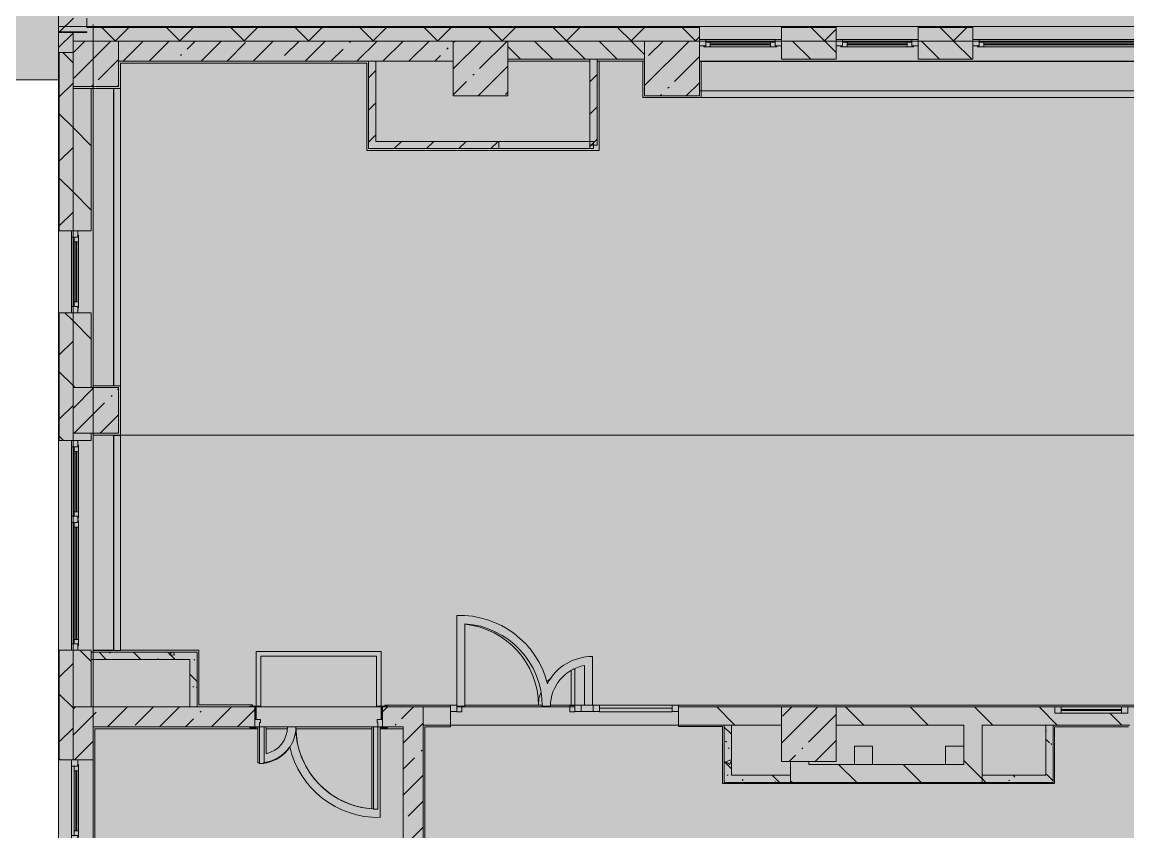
# Model space of a CAD drawing. Header units: millimetres. Extents: x -3902 to 188078, y -8553 to 29000.
# Drawn here: x 60400 to 72528, y 6530 to 15407 of the extents above; entities that cross this region are included whole.
import ezdxf

# ---------------------------------------------------------------- set-up
doc = ezdxf.new("R2010")
doc.units = ezdxf.units.MM
for name, color, linetype, lineweight in [('A-DETL-6', 7, 'Continuous', 5), ('A-GENM', 7, 'Continuous', 5), ('A-WALL-3', 7, 'Continuous', 5), ('I-WALL-3', 7, 'Continuous', 5), ('S-COLS-4', 7, 'Continuous', 5), ('Оси', 7, 'Continuous', 9)]:
    doc.layers.add(name, color=color, linetype=linetype, lineweight=lineweight)
doc.layers.add('A-DETL-GENF-2', color=7, linetype='Continuous', lineweight=9, true_color=0xc0c0c0, transparency=0.4)
for name, color, linetype, lineweight, true_color in [('A-DETL-GENF-3', 7, 'Continuous', 5, 0xb7b7b7), ('A-DOOR-2', 7, 'Continuous', 5, 0xe2e2e2), ('A-DOOR-3', 7, 'Continuous', 5, 0xb7b7b7), ('A-DOOR-FRAM-1', 7, 'Continuous', 5, 0xe2e2e2), ('A-DOOR-FRAM-3', 7, 'Continuous', 5, 0xb7b7b7), ('A-FLOR-1', 7, 'Continuous', 5, 0xb7b7b7), ('A-GENM-1', 7, 'Continuous', 5, 0x737373), ('A-GENM-2', 7, 'Continuous', 5, 0xa1a1a1), ('A-GLAZ-3', 7, 'Continuous', 5, 0x737373), ('A-GLAZ-CURT-3', 7, 'Continuous', 5, 0x737373), ('A-GLAZ-CWMG-4', 7, 'Continuous', 5, 0x737373), ('A-WALL-4', 7, 'Continuous', 5, 0x737373), ('A-WALL-5', 7, 'Continuous', 9, 0x737373), ('A-WALL-6', 7, 'Continuous', 5, 0xa1a1a1), ('I-WALL-4', 7, 'Continuous', 5, 0x737373), ('I-WALL-5', 7, 'Continuous', 5, 0x787878), ('S-COLS-3', 7, 'Continuous', 5, 0x737373)]:
    doc.layers.add(name, color=color, linetype=linetype, lineweight=lineweight, true_color=true_color)
pattern_1 = [(135, (61067.9, 0), (-353.553, -353.553), [])]
pattern_2 = [(45, (61067.9, 0), (-353.5534, 353.5534), []), (135, (61067.9, 0), (-353.5534, -353.5534), [])]
pattern_3 = [(45, (61067.9, 0), (-285.123, 285.123), []), (45, (61353, 0), (-285.123, 285.123), [504.031, -100.806, 16.764, -84.042])]
pattern_4 = [(135, (61067.9, 0), (-377.17, -377.17), [533.4, -88.9, 17.78, -88.9]), (135, (61067.9, 376.94), (-377.17, -377.17), []), (50, (61067.9, 0), (637.645, -55.787), [66.675, -733.425]), (355, (61067.9, 0), (-123.35, 668.7), [53.34, -586.74]), (100.451, (61121, -4.65), (514.3, 612.908), [56.665, -623.315]), (46.184, (61067.9, 177.8), (948.776, -147.15), [100.01, -1100.14]), (96.636, (61147, 165.5), (830.91, 865.997), [85, -934.97]), (351.184, (61067.9, 177.8), (830.92, 865.99), [80.01, -880.11]), (21, (61156.8, 133.35), (530.65, -357.928), [66.675, -733.425]), (326, (61156.8, 133.35), (216.308, 644.66), [53.34, -586.74]), (71.451, (61201, 103.5), (746.96, 286.724), [56.665, -623.315]), (37.5, (61067.9, 0), (10.8105, 295.9426), [16.764, -562.864, 16.764, -578.866, -588.962]), (37.5, (61067.9, 0), (10.8105, 295.9426), [-1175.258, 16.764, -572.198]), (7.5, (61067.9, 0), (233.869, 350.632), [16.764, -322.834, 16.764, -549.529, -224.472]), (7.5, (61067.9, 0), (233.869, 350.632), [-905.891, 16.764, -207.708]), (327.5, (60869.64, 0), (474.568, -20.0513), [16.764, -205.486, 16.764, -676.656, -920.115]), (327.5, (60869.64, 0), (474.568, -20.0513), [-915.67, 16.764, -903.351]), (317.5, (60780.74, 0), (518.452, 88.993), [16.764, -272.161, 16.764, -443.738, -653.415]), (317.5, (60780.74, 0), (518.452, 88.993), [-749.427, 16.764, -636.65])]
pattern_5 = [(45, (61067.9, 0), (-176.7767, 176.7767), [])]

# ---------------------------------------------------------------- blocks, each defined once
blk = doc.blocks.new('парапет1 - парапет-18629556-3_10_1_птичка')
at = {"layer": 'A-GENM'}
blk.add_line((-268, 14773), (-2411, 14773), dxfattribs=at)
at = {"layer": 'A-GENM-1'}
blk.add_line((-268, 15482), (-268, 15358), dxfattribs=at)
at = {"layer": 'A-GENM-2'}
blk.add_line((-268, 15358), (-268, 14775), dxfattribs=at)
blk = doc.blocks.new('BSC_Колонна _Прямоугольная - 500х500-V67-3_10_1_птичка')
at = {"layer": 'S-COLS-4'}
h = blk.add_hatch(dxfattribs=at)
h.set_pattern_fill('FP_81', color=256, style=0, pattern_type=2)
h.set_pattern_definition([(45, (-140, -14950), (-285.123, 285.123), []), (45, (145.12, -14950), (-285.123, 285.123), [504.031, -100.806, 16.764, -84.042])])
h.paths.add_polyline_path([(-250, -250), (250, -250), (250, 250), (-250, 250)])
at = {"layer": 'S-COLS-3'}
for p, q in [((250, 250), (-250, 250)), ((-250, 250), (-250, -250)), ((250, -250), (250, 250)), ((-250, -250), (250, -250))]:
    blk.add_line(p, q, dxfattribs=at)
blk = doc.blocks.new('120_Окно_СКБ_1Ст - 120_Окно_СКБ_1Ст 900х2500_h_-20664874-3_10_1_птичка')
at = {"layer": 'A-GLAZ-3'}
for p, q in [((-450, -127), (-450, -57)), ((-450, -57), (-380, -57)), ((450, -57), (-450, -57)), ((-380, -57), (-380, -127)), ((380, -87), (-380, -87)), ((-380, -87), (-380, -127)), ((-330, -137), (-330, -87)), ((-330, -107), (330, -107)), ((330, -117), (-330, -117)), ((330, -137), (330, -87)), ((380, -127), (380, -57)), ((380, -57), (450, -57)), ((380, -127), (380, -87)), ((450, -57), (450, -127)), ((-380, -127), (-450, -127)), ((-450, -127), (-400, -127)), ((-380, -127), (-400, -127)), ((-400, -127), (-400, -137)), ((-400, -137), (400, -137)), ((400, -137), (-400, -137)), ((450, -127), (380, -127)), ((400, -127), (380, -127)), ((400, -127), (450, -127)), ((400, -137), (400, -127))]:
    blk.add_line(p, q, dxfattribs=at)
blk = doc.blocks.new('120_Окно_СКБ_2Ст - 120_Окно_СКБ_2Ст 2100х2400 _мал створка справа_-22446225-3_10_1_птичка')
at = {"layer": 'A-GLAZ-3'}
for p, q in [((-1050, -127), (-1050, -57)), ((-1050, -57), (-980, -57)), ((1050, -57), (-1050, -57)), ((-980, -57), (-980, -127)), ((150, -87), (-980, -87)), ((-980, -87), (-980, -127)), ((-930, -137), (-930, -87)), ((-930, -107), (100, -107)), ((100, -117), (-930, -117)), ((100, -137), (100, -87)), ((150, -127), (150, -57)), ((150, -57), (220, -57)), ((150, -127), (150, -87)), ((220, -57), (220, -127)), ((980, -87), (220, -87)), ((220, -87), (220, -127)), ((270, -137), (270, -87)), ((270, -107), (930, -107)), ((930, -117), (270, -117)), ((930, -137), (930, -87)), ((980, -127), (980, -57)), ((980, -57), (1050, -57)), ((980, -127), (980, -87)), ((1050, -57), (1050, -127)), ((-980, -127), (-1050, -127)), ((-1050, -127), (-1000, -127)), ((-980, -127), (-1000, -127)), ((-1000, -127), (-1000, -137)), ((-1000, -137), (170, -137)), ((170, -137), (-1000, -137)), ((220, -127), (150, -127)), ((170, -127), (150, -127)), ((170, -127), (200, -127)), ((170, -137), (170, -127)), ((220, -127), (200, -127)), ((200, -127), (200, -137)), ((200, -137), (1000, -137)), ((1000, -137), (200, -137)), ((1050, -127), (980, -127)), ((1000, -127), (980, -127)), ((1000, -127), (1050, -127)), ((1000, -137), (1000, -127))]:
    blk.add_line(p, q, dxfattribs=at)
blk = doc.blocks.new('120_Окно_СКБ_2Ст - 120_Окно_СКБ_2Ст 2300х2500 _мал створка справа_-22272277-3_10_1_птичка')
at = {"layer": 'A-GLAZ-3'}
for p, q in [((-1150, -127), (-1150, -57)), ((-1150, -57), (-1080, -57)), ((1150, -57), (-1150, -57)), ((-1080, -57), (-1080, -127)), ((250, -87), (-1080, -87)), ((-1080, -87), (-1080, -127)), ((-1030, -137), (-1030, -87)), ((-1030, -107), (200, -107)), ((200, -117), (-1030, -117)), ((200, -137), (200, -87)), ((250, -127), (250, -57)), ((250, -57), (320, -57)), ((250, -127), (250, -87)), ((320, -57), (320, -127)), ((1080, -87), (320, -87)), ((320, -87), (320, -127)), ((370, -137), (370, -87)), ((370, -107), (1030, -107)), ((1030, -117), (370, -117)), ((1030, -137), (1030, -87)), ((1080, -127), (1080, -57)), ((1080, -57), (1150, -57)), ((1080, -127), (1080, -87)), ((1150, -57), (1150, -127)), ((-1080, -127), (-1150, -127)), ((-1150, -127), (-1100, -127)), ((-1080, -127), (-1100, -127)), ((-1100, -127), (-1100, -137)), ((-1100, -137), (270, -137)), ((270, -137), (-1100, -137)), ((320, -127), (250, -127)), ((270, -127), (250, -127)), ((270, -127), (300, -127)), ((270, -137), (270, -127)), ((320, -127), (300, -127)), ((300, -127), (300, -137)), ((300, -137), (1100, -137)), ((1100, -137), (300, -137)), ((1150, -127), (1080, -127)), ((1100, -127), (1080, -127)), ((1100, -127), (1150, -127)), ((1100, -137), (1100, -127))]:
    blk.add_line(p, q, dxfattribs=at)
blk = doc.blocks.new('110_Дверь_СКБ_2Ст - Д-1 Лестничная клетка EIS60-24280000-3_10_1_птичка')
at = {"layer": 'A-DOOR-2'}
for points in [[(-637.5, 1010), (-637.5, 110), (-587.5, 110), (-587.5, 1010)], [(612.5, 510), (612.5, 110), (662.5, 110), (662.5, 510)], [(712.5, 30), (697.5, 30), (697.5, -110), (712.5, -110)]]:
    blk.add_hatch(color=256, dxfattribs=at).paths.add_polyline_path(points)
h = blk.add_hatch(color=256, dxfattribs=at)
h.paths.add_polyline_path([(712.5, 110), (662.5, 110), (662.5, 60), (652.5, 60), (652.5, 30), (712.5, 30), (712.5, 39.7)])
h.paths.add_polyline_path([(-687.5, 110), (-687.5, 30), (-627.5, 30), (-627.5, 60), (-637.5, 60), (-637.5, 110)])
at = {"layer": 'A-DOOR-FRAM-1'}
for points in [[(-742.5, 118), (-742.5, 110), (-672.5, 110), (-672.5, 118)], [(-672.5, 30), (-687.5, 30), (-687.5, -110), (-672.5, -110)], [(767.5, 118), (697.5, 118), (697.5, 110), (767.5, 110)], [(-672.5, -110), (-742.5, -110), (-742.5, -118), (-672.5, -118)], [(697.5, -110), (697.5, -118), (767.5, -118), (767.5, -110)]]:
    blk.add_hatch(color=256, dxfattribs=at).paths.add_polyline_path(points)
at = {"layer": 'A-DOOR-3'}
for p, q in [((-637.5, 1010), (-637.5, 110)), ((-587.5, 1010), (-637.5, 1010)), ((-587.5, 110), (-587.5, 1010)), ((662.5, 510), (612.5, 510)), ((612.5, 510), (612.5, 110)), ((662.5, 110), (662.5, 510)), ((-637.5, 110), (-587.5, 110)), ((612.5, 110), (662.5, 110))]:
    blk.add_line(p, q, dxfattribs=at)
for centre, radius, start, end in [((-637.5, 110), 900, 0, 90), ((662.5, 110), 400, 90, 180)]:
    blk.add_arc(centre, radius, start, end, dxfattribs=at)
at = {"layer": 'A-DOOR-FRAM-3'}
for p, q in [((-672.5, 118), (-742.5, 118)), ((-742.5, 118), (-742.5, 110)), ((-742.5, 110), (-672.5, 110)), ((-637.5, 110), (-687.5, 110)), ((-687.5, 110), (-687.5, 30)), ((-687.5, 30), (-627.5, 30)), ((-672.5, 30), (-687.5, 30)), ((-687.5, 30), (-687.5, -110)), ((-672.5, 110), (-672.5, 118)), ((-672.5, -110), (-672.5, 30)), ((-637.5, 60), (-637.5, 110)), ((-627.5, 60), (-637.5, 60)), ((-627.5, 30), (-627.5, 60)), ((662.5, 60), (652.5, 60)), ((652.5, 60), (652.5, 30)), ((652.5, 30), (712.5, 30)), ((662.5, 110), (662.5, 60)), ((712.5, 110), (662.5, 110)), ((767.5, 118), (697.5, 118)), ((697.5, 118), (697.5, 110)), ((697.5, 110), (767.5, 110)), ((712.5, 30), (697.5, 30)), ((697.5, 30), (697.5, -110)), ((712.5, 30), (712.5, 110)), ((712.5, -110), (712.5, 30)), ((767.5, 110), (767.5, 118)), ((-672.5, -110), (-742.5, -110)), ((-742.5, -110), (-742.5, -118)), ((-742.5, -118), (-672.5, -118)), ((-687.5, -110), (-672.5, -110)), ((-672.5, -118), (-672.5, -110)), ((697.5, -110), (712.5, -110)), ((767.5, -110), (697.5, -110)), ((697.5, -110), (697.5, -118)), ((697.5, -118), (767.5, -118)), ((767.5, -118), (767.5, -110))]:
    blk.add_line(p, q, dxfattribs=at)
blk = doc.blocks.new('120_Окно_СКБ_2Ст - 120_Окно_СКБ_2Ст 3100х2500 _мал_створка слева_ 2-V93-3_10_1_птичка')
at = {"layer": 'A-GLAZ-3'}
for p, q in [((-1550, -127), (-1550, -57)), ((-1550, -57), (-1480, -57)), ((1550, -57), (-1550, -57)), ((-1480, -57), (-1480, -127)), ((650, -87), (-1480, -87)), ((-1480, -87), (-1480, -127)), ((-1430, -137), (-1430, -87)), ((-1430, -107), (600, -107)), ((600, -117), (-1430, -117)), ((600, -137), (600, -87)), ((650, -127), (650, -57)), ((650, -57), (720, -57)), ((650, -127), (650, -87)), ((720, -57), (720, -127)), ((1480, -87), (720, -87)), ((720, -87), (720, -127)), ((770, -137), (770, -87)), ((770, -107), (1430, -107)), ((1430, -117), (770, -117)), ((1430, -137), (1430, -87)), ((1480, -127), (1480, -57)), ((1480, -57), (1550, -57)), ((1480, -127), (1480, -87)), ((1550, -57), (1550, -127)), ((-1480, -127), (-1550, -127)), ((-1550, -127), (-1500, -127)), ((-1480, -127), (-1500, -127)), ((-1500, -127), (-1500, -137)), ((-1500, -137), (670, -137)), ((670, -137), (-1500, -137)), ((720, -127), (650, -127)), ((670, -127), (650, -127)), ((670, -127), (700, -127)), ((670, -137), (670, -127)), ((720, -127), (700, -127)), ((700, -127), (700, -137)), ((700, -137), (1500, -137)), ((1500, -137), (700, -137)), ((1550, -127), (1480, -127)), ((1500, -127), (1480, -127)), ((1500, -127), (1550, -127)), ((1500, -137), (1500, -127))]:
    blk.add_line(p, q, dxfattribs=at)
blk = doc.blocks.new('BSC_Колонна _Прямоугольная - 600х600-V126-3_10_1_птичка')
at = {"layer": 'S-COLS-4'}
h = blk.add_hatch(dxfattribs=at)
h.set_pattern_fill('FP_127', color=256, style=0, pattern_type=2)
h.set_pattern_definition([(45, (-7960, -7600), (-285.123, 285.123), []), (45, (-7674.88, -7600), (-285.123, 285.123), [504.031, -100.806, 16.764, -84.042])])
h.paths.add_polyline_path([(-300, -300), (300, -300), (300, 300), (-300, 300)])
at = {"layer": 'S-COLS-3'}
for p, q in [((300, 300), (-300, 300)), ((-300, 300), (-300, -300)), ((300, -300), (300, 300)), ((-300, -300), (300, -300))]:
    blk.add_line(p, q, dxfattribs=at)
blk = doc.blocks.new('120_Окно_СКБ_1Ст - 120_Окно_СКБ_1Ст_900х2500_h_-20705657-3_10_1_птичка')
at = {"layer": 'A-GLAZ-3'}
for p, q in [((-450, -127), (-450, -57)), ((-450, -57), (-380, -57)), ((450, -57), (-450, -57)), ((-380, -57), (-380, -127)), ((380, -87), (-380, -87)), ((-380, -87), (-380, -127)), ((-330, -137), (-330, -87)), ((-330, -107), (330, -107)), ((330, -117), (-330, -117)), ((330, -137), (330, -87)), ((380, -127), (380, -57)), ((380, -57), (450, -57)), ((380, -127), (380, -87)), ((450, -57), (450, -127)), ((-380, -127), (-450, -127)), ((-450, -127), (-400, -127)), ((-380, -127), (-400, -127)), ((-400, -127), (-400, -137)), ((-400, -137), (400, -137)), ((400, -137), (-400, -137)), ((450, -127), (380, -127)), ((400, -127), (380, -127)), ((400, -127), (450, -127)), ((400, -137), (400, -127))]:
    blk.add_line(p, q, dxfattribs=at)
blk = doc.blocks.new('BSC_Колонна _Прямоугольная - 500х500-V134-3_10_1_птичка')
at = {"layer": 'S-COLS-4'}
h = blk.add_hatch(dxfattribs=at)
h.set_pattern_fill('FP_137', color=256, style=0, pattern_type=2)
h.set_pattern_definition([(45, (-140, -11150), (-285.123, 285.123), []), (45, (145.12, -11150), (-285.123, 285.123), [504.031, -100.806, 16.764, -84.042])])
h.paths.add_polyline_path([(-136, -250), (250, -250), (250, 250), (-250, 250), (-250, -250)])
at = {"layer": 'S-COLS-3'}
for p, q in [((250, 250), (-250, 250)), ((-250, 250), (-250, -250)), ((250, -250), (250, 250)), ((-250, -250), (250, -250))]:
    blk.add_line(p, q, dxfattribs=at)
blk = doc.blocks.new('Прямоугольный импост - 50 x 70 мм-V164-3_10_1_птичка')
at = {"layer": 'A-GLAZ-CWMG-4'}
for p, q in [((-70, 35), (0, 35)), ((-70, -35), (-70, 35)), ((0, 35), (0, -35)), ((0, -35), (-70, -35))]:
    blk.add_line(p, q, dxfattribs=at)
blk = doc.blocks.new('Дверь_Витражная_остекление_ - ДВН_ДАО_Главный вход_1200 в свету-V165-3_10_1_птичка')
at = {"layer": 'A-DOOR-2'}
blk.add_hatch(color=256, dxfattribs=at).paths.add_polyline_path([(626, 30), (647, 35), (647, 430), (635, 430), (607, 416), (607, 30), (620, 30)])
at = {"layer": 'A-DETL-GENF-3'}
for p, q in [((607, 416), (607, 30)), ((647, 430), (635, 430)), ((647, 35), (647, 430)), ((-592, -40), (-592, 23)), ((592, -40), (592, 30)), ((592, 30), (647, 30)), ((607, 30), (647, 30)), ((-647, -40), (-592, -40)), ((647, -40), (592, -40))]:
    blk.add_line(p, q, dxfattribs=at)
at = {"layer": 'A-DOOR-3'}
blk.add_line((647, 430), (647, 35), dxfattribs=at)
for centre, radius, start, end in [((-647, 30), 895, 360, 84.2645), ((647, 30), 400, 90, 93.429), ((647, 30), 400, 132.2351, 140.3871), ((647, 30), 400, 159.4182, 180)]:
    blk.add_arc(centre, radius, start, end, dxfattribs=at)
blk = doc.blocks.new('Системная панель - Стемалит - 40мм-32257327-3_10_1_птичка')
at = {"layer": 'A-GLAZ-CURT-3'}
for p, q in [((65, 35), (-65, 35)), ((-65, 35), (-65, -35)), ((65, -35), (65, 35)), ((-65, -35), (65, -35))]:
    blk.add_line(p, q, dxfattribs=at)
blk = doc.blocks.new('Прямоугольный импост - 50 x 70 мм-31687886-3_10_1_птичка')
at = {"layer": 'A-GLAZ-CWMG-4'}
for p, q in [((-35, 35), (35, 35)), ((-35, -35), (-35, 35)), ((35, 35), (35, -35)), ((35, -35), (-35, -35))]:
    blk.add_line(p, q, dxfattribs=at)
blk = doc.blocks.new('Прямоугольный импост - 50 x 70 мм-31701779-3_10_1_птичка')
at = {"layer": 'A-GLAZ-CWMG-4'}
for p, q in [((0, 35), (-70, 35)), ((-70, 35), (-70, -35)), ((0, -35), (0, 35)), ((-70, -35), (0, -35))]:
    blk.add_line(p, q, dxfattribs=at)
blk = doc.blocks.new('Системная панель - Стекло - 40мм-V166-3_10_1_птичка')
at = {"layer": 'A-GLAZ-CURT-3'}
for p, q in [((397.5, 0), (-397.5, 0)), ((-397.5, 0), (-397.5, -40)), ((397.5, -40), (397.5, 0)), ((-397.5, -40), (397.5, -40))]:
    blk.add_line(p, q, dxfattribs=at)
blk = doc.blocks.new('Прямоугольный импост - 50 x 70 мм-31702100-3_10_1_птичка')
at = {"layer": 'A-GLAZ-CWMG-4'}
for p, q in [((-35, 35), (35, 35)), ((-35, -35), (-35, 35)), ((35, 35), (35, -35)), ((35, -35), (-35, -35))]:
    blk.add_line(p, q, dxfattribs=at)
blk = doc.blocks.new('Прямоугольный импост - 50 x 70 мм-31720914-3_10_1_птичка')
at = {"layer": 'A-GLAZ-CWMG-4'}
blk.add_line((32940, 7920), (32145, 7920), dxfattribs=at)
blk = doc.blocks.new('120_Окно_СКБ_1Ст - 120_Окно_СКБ_1Ст 400х800 EI30-24230873-3_10_1_птичка')
at = {"layer": 'A-GLAZ-3'}
for p, q in [((-400, 30), (-400, 100)), ((-400, 100), (-330, 100)), ((400, 100), (-400, 100)), ((-330, 30), (-400, 30)), ((-400, 30), (400, 30)), ((-330, 100), (-330, 30)), ((330, 70), (-330, 70)), ((330, 60), (-330, 60)), ((330, 30), (330, 100)), ((330, 100), (400, 100)), ((400, 30), (330, 30)), ((400, 100), (400, 30))]:
    blk.add_line(p, q, dxfattribs=at)
blk = doc.blocks.new('Зашивка приборов отопления34 - Зашивка приборов отопления-33324488-3_10_1_птичка')
at = {"layer": 'A-WALL-4'}
for p, q in [((34188, 26888), (34188, 26567)), ((40348, 26888), (34188, 26888)), ((40348, 26567), (40348, 26888)), ((34188, 26567), (40348, 26567)), ((40348, 26567), (34188, 26567)), ((34188, 26567), (34188, 26492)), ((40348, 26492), (40348, 26567)), ((34188, 26492), (40348, 26492))]:
    blk.add_line(p, q, dxfattribs=at)
blk = doc.blocks.new('Зашивка приборов отопления35 - Зашивка приборов отопления-33324623-3_10_1_птичка')
at = {"layer": 'A-WALL-4'}
for p, q in [((34188, 26793), (34188, 26567)), ((37448, 26793), (34188, 26793)), ((37448, 26567), (37448, 26793)), ((34188, 26567), (37448, 26567)), ((37448, 26567), (34188, 26567)), ((34188, 26567), (34188, 26492)), ((37448, 26492), (37448, 26567)), ((34188, 26492), (37448, 26492))]:
    blk.add_line(p, q, dxfattribs=at)
blk = doc.blocks.new('Зашивка приборов отопления36 - Зашивка приборов отопления-33324807-3_10_1_птичка')
at = {"layer": 'A-WALL-4'}
for p, q in [((34188, 26793), (34188, 26567)), ((36549, 26793), (34188, 26793)), ((36549, 26567), (36549, 26793)), ((34188, 26567), (36549, 26567)), ((36545, 26567), (34188, 26567)), ((34188, 26567), (34188, 26492)), ((36545, 26492), (36545, 26567)), ((34188, 26492), (36545, 26492))]:
    blk.add_line(p, q, dxfattribs=at)

msp = doc.modelspace()

# ---------------------------------------------------------------- hatches: boundary and pattern name
at = {"layer": 'A-DETL-GENF-2'}
for points in [[(60140.1, 14774.9), (60799.9, 14774.9), (60799.9, 15358), (99827.9, 15358), (99827.9, 23888.3), (94996, 23888.3), (94996, 27398.1), (58658.8, 27398.1), (58658.8, 14774.9), (59674, 14774.9)], [(97428.3, -258), (99377.9, -258), (99377.9, 15358), (60799.9, 15358), (60799.9, -258), (96496.1, -258)]]:
    msp.add_hatch(color=256, dxfattribs=at).paths.add_polyline_path(points)
at = {"layer": 'A-WALL-3'}
h = msp.add_hatch(dxfattribs=at)
h.set_pattern_fill('FP_64', color=256, style=0, pattern_type=2)
h.set_pattern_definition(pattern_2)
h.paths.add_polyline_path([(88106.3, 15200), (93177.9, 15200), (93177.9, 15350), (91084.9, 15349), (91084.9, 15288), (91077.9, 15285), (90304.9, 15288), (90304.9, 15350), (86678.1, 15349), (86678.1, 15288), (86671.1, 15285), (85498.1, 15288), (85498.1, 15350), (80857.9, 15349), (80857.9, 15288), (80850.9, 15285), (80077.9, 15288), (80077.9, 15350), (75850.9, 15349), (75850.9, 15288), (75843.9, 15285), (75670.9, 15288), (75670.7, 15350), (73927.9, 15350), (73927.9, 15200), (87477.9, 15200)])
h.paths.add_polyline_path([(99377.9, 15200), (99377.9, 15350), (98877.9, 15350), (98877.9, 15200), (99292.7, 15200)])
h.paths.add_polyline_path([(95727.9, 15200), (96477.9, 15200), (96477.9, 15350), (95727.9, 15350)])
h.paths.add_polyline_path([(94677.9, 15200), (94827.9, 15200), (94827.9, 15350), (94677.9, 15350), (94677.9, 15270.2)])
h.paths.add_polyline_path([(70227.9, 15200), (70827.9, 15200), (70827.9, 15350), (70227.9, 15350)])
h.paths.add_polyline_path([(67597.8, 15200), (67827.9, 15200), (67827.9, 15350), (61107.9, 15350), (61107.9, 15293), (60957.9, 15293), (60957.9, 15200), (67227.9, 15200)])
h.paths.add_polyline_path([(69327.9, 15200), (69327.9, 15350), (68727.9, 15350), (68727.9, 15200)])
h.paths.add_polyline_path([(94077.9, 15200), (94307.9, 15200), (94302.9, 15350), (94077.9, 15350), (94077.9, 15270.2)])
h = msp.add_hatch(dxfattribs=at)
h.set_pattern_fill('FP_62', color=256, style=0, pattern_type=2)
h.set_pattern_definition([(135, (61067.9, 0), (-176.7767, -176.7767), [])])
h.paths.add_polyline_path([(74123.2, 15000), (74777.9, 15000), (74777.9, 15200), (73927.9, 15200), (73927.9, 15000), (74029.1, 15000)])
h.paths.add_polyline_path([(65727.9, 15000), (67227.9, 15000), (67227.9, 15200), (65727.9, 15200)])
h.paths.add_polyline_path([(70394.4, 15000), (70827.9, 15000), (70827.9, 15200), (70227.9, 15200), (70227.9, 15000)])
h.paths.add_polyline_path([(69327.9, 15000), (69327.9, 15200), (68727.9, 15200), (68727.9, 15000)])
h = msp.add_hatch(dxfattribs=at)
h.set_pattern_fill('FP_64', color=256, style=0, pattern_type=2)
h.set_pattern_definition(pattern_2)
h.paths.add_polyline_path([(60799.9, 14973), (60807.9, 14973), (60807.9, 15073), (60799.9, 15073)])
h = msp.add_hatch(dxfattribs=at)
h.set_pattern_fill('FP_64', color=256, style=0, pattern_type=2)
h.set_pattern_definition(pattern_2)
h.paths.add_polyline_path([(60807.9, -100), (60957.9, -100), (60957.9, 5220), (60807.9, 5220), (60807.9, 1965.8)])
h.paths.add_polyline_path([(60807.9, 7320), (60957.9, 7320), (60957.9, 8520), (60807.9, 8520), (60807.9, 7750.3)])
h.paths.add_polyline_path([(60957.9, 10820), (60957.9, 12220), (60807.9, 12220), (60807.9, 10820)])
h.paths.add_polyline_path([(60957.9, 13120), (60957.9, 15073), (60807.9, 15073), (60807.9, 13120)])
h = msp.add_hatch(dxfattribs=at)
h.set_pattern_fill('FP_64', color=256, style=0, pattern_type=2)
h.set_pattern_definition(pattern_2)
h.paths.add_polyline_path([(60807.9, 14923), (60807.9, 14973), (60799.9, 14973), (60799.9, 14923)])
at = {"layer": 'I-WALL-3'}
h = msp.add_hatch(dxfattribs=at)
h.set_pattern_fill('FP_64', color=256, style=0, pattern_type=2)
h.set_pattern_definition(pattern_2)
h.paths.add_polyline_path([(60799.9, 15300), (61107.9, 15300), (61107.9, 15450), (60799.9, 15450), (60799.9, 15341.3)])
h = msp.add_hatch(dxfattribs=at)
h.set_pattern_fill('FP_60', color=256, style=0, pattern_type=2)
h.set_pattern_definition(pattern_3)
h.paths.add_polyline_path([(60807.9, 15073), (60957.9, 15073), (60957.9, 15293), (60799.9, 15293), (60804.9, 15073)])
h = msp.add_hatch(dxfattribs=at)
h.set_pattern_fill('FP_60', color=256, style=0, pattern_type=2)
h.set_pattern_definition(pattern_3)
h.paths.add_polyline_path([(65127.9, 14980), (65127.9, 15200), (61457.9, 15200), (61457.9, 14980), (64277.9, 14980)])
h = msp.add_hatch(dxfattribs=at)
h.set_pattern_fill('FP_65', color=256, style=0, pattern_type=2)
h.set_pattern_definition(pattern_5)
h.paths.add_polyline_path([(64277.9, 14100), (64277.9, 14980), (64197.9, 14980), (64197.9, 14100)])
h = msp.add_hatch(dxfattribs=at)
h.set_pattern_fill('FP_65', color=256, style=0, pattern_type=2)
h.set_pattern_definition(pattern_5)
h.paths.add_polyline_path([(66707.9, 14060), (66707.9, 15000), (66627.9, 15000), (66627.9, 14060)])
h = msp.add_hatch(dxfattribs=at)
h.set_pattern_fill('FP_63', color=256, style=0, pattern_type=2)
h.set_pattern_definition(pattern_1)
h.paths.add_polyline_path([(60957.9, 7900), (61157.9, 7900), (61157.9, 8520), (60957.9, 8520), (60957.9, 8328.8)])
h.paths.add_polyline_path([(60957.9, 10820), (61157.9, 10820), (61157.9, 10900), (60957.9, 10900)])
h.paths.add_polyline_path([(61157.9, 11400), (61157.9, 12220), (60957.9, 12220), (60957.9, 11400), (61072.3, 11400)])
h.paths.add_polyline_path([(61072.3, 13120), (61157.9, 13120), (61157.9, 14680), (60957.9, 14680), (60957.9, 13120)])
h = msp.add_hatch(dxfattribs=at)
h.set_pattern_fill('FP_65', color=256, style=0, pattern_type=2)
h.set_pattern_definition(pattern_5)
h.paths.add_polyline_path([(66667.9, 14020), (66667.9, 14100), (66627.9, 14100), (66627.9, 14020)])
h.paths.add_polyline_path([(65627.9, 14020), (65627.9, 14100), (64197.9, 14100), (64197.9, 14020)])
h = msp.add_hatch(dxfattribs=at)
h.set_pattern_fill('FP_60', color=256, style=0, pattern_type=2)
h.set_pattern_definition(pattern_3)
h.paths.add_polyline_path([(60957.9, -100), (61177.9, -100), (61177.9, 5220), (60957.9, 5220), (60957.9, 1965.8)])
h.paths.add_polyline_path([(61177.9, 7320), (61177.9, 7900), (60957.9, 7900), (60957.9, 7320)])
h = msp.add_hatch(dxfattribs=at)
h.set_pattern_fill('FP_60', color=256, style=0, pattern_type=2)
h.set_pattern_definition(pattern_3)
h.paths.add_polyline_path([(61177.9, 7680), (62952.9, 7680), (62952.9, 7900), (61177.9, 7900), (61177.9, 7750.3)])
h.paths.add_polyline_path([(64577.9, 7680), (64577.9, 7900), (64352.9, 7900), (64352.9, 7680), (64407.9, 7680)])
h = msp.add_hatch(dxfattribs=at)
h.set_pattern_fill('FP_60', color=256, style=0, pattern_type=2)
h.set_pattern_definition(pattern_3)
h.paths.add_polyline_path([(64797.9, -100), (64797.9, 7900), (64577.9, 7900), (64577.9, -100)])
h = msp.add_hatch(dxfattribs=at)
h.set_pattern_fill('FP_63', color=256, style=0, pattern_type=2)
h.set_pattern_definition(pattern_1)
h.paths.add_polyline_path([(77727.9, 7700), (77727.9, 7900), (76077.2, 7900), (76077.2, 7700), (77277.9, 7700)])
h.paths.add_polyline_path([(68727.9, 7700), (68727.9, 7900), (67597.9, 7900), (67597.9, 7700), (68178.9, 7700)])
h.paths.add_polyline_path([(69327.9, 7700), (73227.9, 7700), (73227.9, 7900), (72527.9, 7900), (72527.9, 7830), (71727.9, 7830), (71727.9, 7900), (69327.9, 7900), (69327.9, 7789.5)])
h.paths.add_polyline_path([(74637.2, 7700), (74637.2, 7900), (73827.9, 7900), (73827.9, 7700)])
h.paths.add_polyline_path([(64801.2, 7700), (65097.9, 7700), (65097.9, 7900), (64797.9, 7900), (64797.9, 7700)])
h = msp.add_hatch(dxfattribs=at)
h.set_pattern_fill('FP_63', color=256, style=0, pattern_type=2)
h.set_pattern_definition(pattern_1)
h.paths.add_polyline_path([(70927.9, 7070), (70927.9, 7700), (70727.9, 7700), (70727.9, 7070)])
h = msp.add_hatch(dxfattribs=at)
h.set_pattern_fill('FP_63', color=256, style=0, pattern_type=2)
h.set_pattern_definition(pattern_1)
h.paths.add_polyline_path([(69027.9, 7070), (69027.9, 7300), (68827.9, 7300), (68827.9, 7070)])
h = msp.add_hatch(dxfattribs=at)
h.set_pattern_fill('FP_63', color=256, style=0, pattern_type=2)
h.set_pattern_definition(pattern_1)
h.paths.add_polyline_path([(70727.9, 7070), (70727.9, 7270), (69027.9, 7270), (69027.9, 7070), (69462.2, 7070)])
at = {"layer": 'I-WALL-5'}
h = msp.add_hatch(dxfattribs=at)
h.set_pattern_fill('FP_70', color=256, style=0, pattern_type=2)
h.set_pattern_definition(pattern_4)
h.paths.add_polyline_path([(62237.9, 8420), (62317.9, 8420), (62317.9, 8500), (61157.9, 8500), (61157.9, 8420), (62004.5, 8420)])
h = msp.add_hatch(dxfattribs=at)
h.set_pattern_fill('FP_70', color=256, style=0, pattern_type=2)
h.set_pattern_definition(pattern_4)
h.paths.add_polyline_path([(62317.9, 7900), (62317.9, 8420), (62237.9, 8420), (62237.9, 7900)])
h = msp.add_hatch(dxfattribs=at)
h.set_pattern_fill('FP_70', color=256, style=0, pattern_type=2)
h.set_pattern_definition(pattern_4)
h.paths.add_polyline_path([(68178.9, 7070), (68178.9, 7700), (68098.9, 7700), (68098.9, 7070)])
h = msp.add_hatch(dxfattribs=at)
h.set_pattern_fill('FP_70', color=256, style=0, pattern_type=2)
h.set_pattern_definition(pattern_4)
h.paths.add_polyline_path([(71707.9, 7150), (71707.9, 7700), (71627.9, 7700), (71627.9, 7150)])
h = msp.add_hatch(dxfattribs=at)
h.set_pattern_fill('FP_70', color=256, style=0, pattern_type=2)
h.set_pattern_definition(pattern_4)
h.paths.add_polyline_path([(68827.9, 7070), (68827.9, 7150), (68178.9, 7150), (68178.9, 7070)])
h = msp.add_hatch(dxfattribs=at)
h.set_pattern_fill('FP_70', color=256, style=0, pattern_type=2)
h.set_pattern_definition(pattern_4)
h.paths.add_polyline_path([(70927.9, 7070), (71707.9, 7070), (71707.9, 7150), (70927.9, 7150)])
at = {"layer": 'S-COLS-4'}
h = msp.add_hatch(dxfattribs=at)
h.set_pattern_fill('FP_60', color=256, style=0, pattern_type=2)
h.set_pattern_definition(pattern_3)
h.paths.add_polyline_path([(65727.9, 14600), (65727.9, 15200), (65127.9, 15200), (65127.9, 14600)])
h = msp.add_hatch(dxfattribs=at)
h.set_pattern_fill('FP_60', color=256, style=0, pattern_type=2)
h.set_pattern_definition(pattern_3)
h.paths.add_polyline_path([(67827.9, 14600), (67827.9, 15200), (67227.9, 15200), (67227.9, 14600), (67597.8, 14600)])

# ---------------------------------------------------------------- linework, layer by layer
at = {"layer": 'A-DETL-6'}
for p, q in [((60799.9, 14774.9), (60799.9, 15358)), ((60799.9, 15358), (99377.9, 15358)), ((58658.8, 14774.9), (60799.9, 14774.9))]:
    msp.add_line(p, q, dxfattribs=at)
at = {"layer": 'A-FLOR-1'}
for p, q in [((64178.9, 14959), (61478.9, 14959)), ((61478.9, 14959), (61478.9, 14679)), ((64178.9, 13999), (64178.9, 14959)), ((67207.9, 14979), (66728.9, 14979)), ((66728.9, 14979), (66728.9, 13999)), ((67207.9, 14580), (67207.9, 14979)), ((74009.1, 14980), (67827.9, 14980)), ((61177.9, 14680), (61177.9, 11420)), ((61402.9, 14680), (61177.9, 14680)), ((61402.9, 11420), (61402.9, 14680)), ((67847.9, 14580), (67207.9, 14580)), ((67827.9, 14655), (74009.1, 14655)), ((67847.9, 14655), (67847.9, 14580)), ((66728.9, 13999), (64178.9, 13999)), ((61177.9, 11420), (61402.9, 11420)), ((61478.9, 11419), (61478.9, 10880)), ((61178.9, 10880), (61178.9, 8521)), ((61402.9, 10880), (61178.9, 10880)), ((61402.9, 8521), (61402.9, 10880)), ((74029.1, 10880), (61403.9, 10880)), ((65166, 8902), (65166, 7920)), ((65256, 7907.6), (65256, 8810.8)), ((61178.9, 8521), (61402.9, 8521)), ((61478.9, 8521), (62337.9, 8521)), ((62337.9, 8521), (62337.9, 7921)), ((62967.7, 8506.5), (62967.7, 7908)), ((64337.6, 8506.5), (62967.7, 8506.5)), ((64337.6, 7906.5), (64337.6, 8506.5)), ((63017.7, 7906.5), (63017.7, 8456.5)), ((63017.7, 8456.5), (64287.6, 8456.5)), ((64287.6, 8456.5), (64287.6, 7906.5)), ((66655.2, 7920), (66655.2, 8451.5)), ((66567.7, 8354.4), (66567.7, 7920)), ((62337.9, 7921), (62927.9, 7921)), ((62927.9, 7921), (62927.9, 7908)), ((62967.9, 7906.5), (63017.7, 7906.5)), ((64287.6, 7906.5), (64337.6, 7906.5)), ((64377.9, 7908), (64377.9, 7920)), ((64377.9, 7920), (65097.9, 7920)), ((65167.9, 7907.6), (65256, 7907.6)), ((65256, 7920), (66103.6, 7920)), ((66104.3, 7907.6), (66194.3, 7907.6)), ((66195.3, 7920), (66462.9, 7920)), ((74652.1, 7920), (67597.9, 7920)), ((62984.9, 7659), (61197.9, 7659)), ((61197.9, 7659), (61197.9, 5520)), ((62984.9, 7680), (62984.9, 7288.3)), ((63074.9, 7682.7), (63002.9, 7682.7)), ((63074.9, 7385.6), (63074.9, 7682.7)), ((63308.8, 7659), (63074.9, 7659)), ((63401.1, 7682.7), (63311.1, 7682.7)), ((64236.1, 7659), (63402.9, 7659)), ((64302.9, 7682.7), (64236.1, 7682.7)), ((64236.1, 7682.7), (64236.1, 6780.4)), ((64326.1, 6687.9), (64326.1, 7680)), ((64577.9, 7659), (64326.1, 7659)), ((65097.9, 7680), (64817.9, 7680)), ((64817.9, 7680), (64817.9, 140.5)), ((65097.9, 7700), (65097.9, 7680)), ((67597.9, 7685.5), (67597.9, 7700)), ((68082.9, 7685.5), (67597.9, 7685.5)), ((68082.9, 7060.5), (68082.9, 7685.5)), ((72532.9, 7680.5), (71722.9, 7680.5)), ((71722.9, 7680.5), (71722.9, 7060.5)), ((69527.9, 7470), (69727.9, 7470)), ((69527.9, 7270), (69527.9, 7470)), ((69727.9, 7470), (69727.9, 7270)), ((70527.9, 7470), (70727.9, 7470)), ((70527.9, 7270), (70527.9, 7470)), ((71722.9, 7060.5), (68082.9, 7060.5))]:
    msp.add_line(p, q, dxfattribs=at)
for centre, radius, start, end in [((65199.3, 7907.6), 995, 14.33829, 91.91881), ((65199.3, 7907.6), 905, 360, 86.40894), ((66648.3, 7907.6), 544, 89.27649, 153.06648), ((66648.3, 7907.6), 454, 100.22924, 180), ((63006.1, 7682.7), 305, 283.0427, 0), ((64306.1, 7682.7), 905, 180, 265.56313), ((63006.1, 7682.7), 395, 276.84991, 326.45952), ((64306.1, 7682.7), 995, 192.67054, 271.1511), ((63006.1, 7682.7), 395, 266.92799, 269.53797)]:
    msp.add_arc(centre, radius, start, end, dxfattribs=at)
at = {"layer": 'A-WALL-4'}
for p, q in [((67827.9, 15200), (67827.9, 15358)), ((68727.9, 15358), (68727.9, 15000)), ((69327.9, 15000), (69327.9, 15358)), ((70227.9, 15358), (70227.9, 15000)), ((70827.9, 15000), (70827.9, 15358)), ((61457.9, 15200), (65727.9, 15200)), ((65727.9, 15200), (65727.9, 15000)), ((67227.9, 15000), (67227.9, 15200)), ((67827.9, 15200), (67227.9, 15200)), ((70227.9, 15200), (69327.9, 15200)), ((73927.9, 15200), (70827.9, 15200)), ((65727.9, 15000), (66627.9, 15000)), ((66707.9, 15000), (67227.9, 15000)), ((68727.9, 15000), (69327.9, 15000)), ((70227.9, 15000), (70827.9, 15000)), ((60799.9, 14772.9), (60799.9, -258)), ((60957.9, 14680), (60957.9, 14700)), ((60799.9, 13120), (60957.9, 13120)), ((60957.9, 13120), (60957.9, 12220)), ((60957.9, 12220), (60799.9, 12220)), ((60799.9, 10820), (60957.9, 10820)), ((60957.9, 10820), (60957.9, 8520)), ((60957.9, 8520), (60799.9, 8520)), ((60799.9, 7320), (60957.9, 7320))]:
    msp.add_line(p, q, dxfattribs=at)
at = {"layer": 'A-WALL-5'}
for p, q in [((60799.9, 15300), (61107.9, 15300)), ((60799.9, 15295), (61107.9, 15295)), ((61107.9, 15293), (60957.9, 15293)), ((60957.9, 15293), (60957.9, 15200)), ((61107.9, 15358), (61107.9, 15350)), ((67827.9, 15353), (61107.9, 15353)), ((67827.9, 15350), (61107.9, 15350)), ((61107.9, 15300), (61107.9, 15293)), ((69327.9, 15353), (68727.9, 15353)), ((69327.9, 15350), (68727.9, 15350)), ((70827.9, 15353), (70227.9, 15353)), ((70827.9, 15350), (70227.9, 15350)), ((67227.9, 15200), (65727.9, 15200)), ((65727.9, 15200), (67227.9, 15200)), ((69327.9, 15200), (68727.9, 15200)), ((68727.9, 15200), (69327.9, 15200)), ((70827.9, 15200), (70227.9, 15200)), ((70227.9, 15200), (70827.9, 15200)), ((60807.9, 15073), (60807.9, 13120)), ((60807.9, 15073), (60957.9, 15073)), ((60799.9, 14973), (60807.9, 14973)), ((60799.9, 14923), (60807.9, 14923)), ((64277.9, 14980), (64197.9, 14980)), ((66707.9, 15000), (66627.9, 15000)), ((60799.9, 14843), (60807.9, 14843)), ((60804.9, 14843), (60804.9, 13120)), ((60957.9, 13120), (60957.9, 14680)), ((60804.9, 12220), (60804.9, 10820)), ((60807.9, 12220), (60807.9, 10820)), ((60957.9, 11400), (60957.9, 12220)), ((60957.9, 10820), (60957.9, 10900)), ((60804.9, 8520), (60804.9, 7320)), ((60807.9, 8520), (60807.9, 7320)), ((60957.9, 7320), (60957.9, 8520)), ((61157.9, 8500), (61157.9, 8420)), ((60957.9, 7900), (61157.9, 7900)), ((62237.9, 7900), (62317.9, 7900)), ((64797.9, 7900), (64797.9, 7700)), ((68178.9, 7700), (68098.9, 7700)), ((71707.9, 7700), (71627.9, 7700)), ((68827.9, 7070), (68827.9, 7150)), ((70927.9, 7150), (70927.9, 7070))]:
    msp.add_line(p, q, dxfattribs=at)
at = {"layer": 'A-WALL-6'}
msp.add_line((75600.9, 15358), (61107.9, 15358), dxfattribs=at)
at = {"layer": 'I-WALL-4'}
for p, q in [((61107.9, 15358), (61107.9, 15450)), ((60799.9, 15293), (60957.9, 15293)), ((65127.9, 15200), (61457.9, 15200)), ((65127.9, 14980), (65127.9, 15200)), ((67827.9, 15200), (68727.9, 15200)), ((61457.9, 14980), (64197.9, 14980)), ((64197.9, 14980), (64197.9, 14020)), ((64277.9, 14100), (64277.9, 14980)), ((64277.9, 14980), (65127.9, 14980)), ((66627.9, 14980), (65727.9, 14980)), ((66627.9, 15000), (66627.9, 14020)), ((66707.9, 14060), (66707.9, 15000)), ((67227.9, 14980), (66707.9, 14980)), ((61177.9, 14680), (60957.9, 14680)), ((61157.9, 13120), (61157.9, 14680)), ((66667.9, 14100), (64277.9, 14100)), ((65627.9, 14020), (65627.9, 14100)), ((66667.9, 14020), (66667.9, 14100)), ((64197.9, 14020), (66667.9, 14020)), ((66627.9, 14060), (66707.9, 14060)), ((60957.9, 13120), (61157.9, 13120)), ((60957.9, 12220), (60957.9, 13120)), ((61157.9, 12220), (60957.9, 12220)), ((61157.9, 11400), (61157.9, 12220)), ((61177.9, 11420), (61177.9, 11400)), ((60957.9, 10820), (61157.9, 10820)), ((60957.9, 8520), (60957.9, 10820)), ((61157.9, 10820), (61157.9, 10900)), ((61177.9, 10900), (61177.9, 8500)), ((61157.9, 8520), (60957.9, 8520)), ((61157.9, 8500), (61157.9, 8520)), ((62317.9, 8500), (61157.9, 8500)), ((62317.9, 7900), (62317.9, 8500)), ((61157.9, 7900), (61157.9, 8420)), ((61157.9, 8420), (62237.9, 8420)), ((61177.9, 8420), (61177.9, 7900)), ((62237.9, 8420), (62237.9, 7900)), ((62237.9, 7900), (61157.9, 7900)), ((62897.9, 7900), (62317.9, 7900)), ((62967.9, 7900), (64337.9, 7900)), ((65097.9, 7900), (64407.9, 7900)), ((65097.9, 7700), (65097.9, 7900)), ((65167.9, 7900), (66462.9, 7900)), ((68727.9, 7900), (67597.9, 7900)), ((67597.9, 7900), (67597.9, 7700)), ((71727.9, 7900), (69327.9, 7900)), ((73227.9, 7900), (72527.9, 7900)), ((61177.9, 120), (61177.9, 7680)), ((61177.9, 7680), (62897.9, 7680)), ((63310.8, 7680), (63074.9, 7680)), ((64236.1, 7680), (63402.9, 7680)), ((64407.9, 7680), (64577.9, 7680)), ((64577.9, 7680), (64577.9, 120)), ((68098.9, 7700), (64797.9, 7700)), ((64797.9, -100), (64797.9, 7700)), ((68098.9, 7700), (68098.9, 7070)), ((68178.9, 7700), (68727.9, 7700)), ((68178.9, 7150), (68178.9, 7700)), ((69327.9, 7700), (70727.9, 7700)), ((70727.9, 7700), (70727.9, 7270)), ((70927.9, 7700), (71627.9, 7700)), ((70927.9, 7150), (70927.9, 7700)), ((71627.9, 7700), (71627.9, 7150)), ((71707.9, 7700), (72547.9, 7700)), ((71707.9, 7070), (71707.9, 7700)), ((60957.9, 7320), (61177.9, 7320)), ((68827.9, 7300), (68827.9, 7150)), ((69027.9, 7270), (69027.9, 7300)), ((70727.9, 7270), (69027.9, 7270)), ((68098.9, 7070), (71707.9, 7070)), ((68827.9, 7150), (68178.9, 7150)), ((71627.9, 7150), (70927.9, 7150))]:
    msp.add_line(p, q, dxfattribs=at)
at = {"layer": 'S-COLS-3'}
for p, q in [((65727.9, 15200), (65127.9, 15200)), ((65127.9, 15200), (65127.9, 14600)), ((65727.9, 14600), (65727.9, 15200)), ((67827.9, 15200), (67227.9, 15200)), ((67227.9, 15200), (67227.9, 15000)), ((67827.9, 14600), (67827.9, 15200)), ((67227.9, 15000), (67227.9, 14600)), ((65127.9, 14600), (65727.9, 14600)), ((67227.9, 14600), (67827.9, 14600))]:
    msp.add_line(p, q, dxfattribs=at)
at = {"layer": 'Оси'}
msp.add_line((61177.9, 5439), (61177.9, 15380), dxfattribs=at)

# ---------------------------------------------------------------- block references
at = {"layer": 'A-DOOR-3'}
msp.add_blockref('Дверь_Витражная_остекление_ - ДВН_ДАО_Главный вход_1200 в свету-V165-3_10_1_птичка', (65815.4, 7885), dxfattribs=at)
at = {"layer": 'A-DOOR-3', "rotation": 180}
msp.add_blockref('110_Дверь_СКБ_2Ст - Д-1 Лестничная клетка EIS60-24280000-3_10_1_птичка', (63665.4, 7790), dxfattribs=at)
at = {"layer": 'A-GENM'}
msp.add_blockref('парапет1 - парапет-18629556-3_10_1_птичка', (61067.9, 0), dxfattribs=at)
at = {"layer": 'A-GLAZ-3'}
for name, p in [('120_Окно_СКБ_1Ст - 120_Окно_СКБ_1Ст_900х2500_h_-20705657-3_10_1_птичка', (68277.9, 15275)), ('120_Окно_СКБ_1Ст - 120_Окно_СКБ_1Ст 900х2500_h_-20664874-3_10_1_птичка', (69777.9, 15275)), ('120_Окно_СКБ_2Ст - 120_Окно_СКБ_2Ст 3100х2500 _мал_створка слева_ 2-V93-3_10_1_птичка', (72377.9, 15275)), ('120_Окно_СКБ_1Ст - 120_Окно_СКБ_1Ст 400х800 EI30-24230873-3_10_1_птичка', (72127.9, 7800))]:
    msp.add_blockref(name, p, dxfattribs=at)
at = {"layer": 'A-GLAZ-3', "rotation": 89.99999999999991}
for name, p in [('120_Окно_СКБ_1Ст - 120_Окно_СКБ_1Ст 900х2500_h_-20664874-3_10_1_птичка', (60882.9, 12670)), ('120_Окно_СКБ_2Ст - 120_Окно_СКБ_2Ст 2300х2500 _мал створка справа_-22272277-3_10_1_птичка', (60882.9, 9670)), ('120_Окно_СКБ_2Ст - 120_Окно_СКБ_2Ст 2100х2400 _мал створка справа_-22446225-3_10_1_птичка', (60882.9, 6270))]:
    msp.add_blockref(name, p, dxfattribs=at)
at = {"layer": 'A-GLAZ-CURT-3'}
for name, p in [('Системная панель - Стемалит - 40мм-32257327-3_10_1_птичка', (66597.9, 7885)), ('Системная панель - Стекло - 40мм-V166-3_10_1_птичка', (67130.4, 7885))]:
    msp.add_blockref(name, p, dxfattribs=at)
at = {"layer": 'A-GLAZ-CWMG-4', "rotation": 180}
msp.add_blockref('Прямоугольный импост - 50 x 70 мм-31701779-3_10_1_птичка', (65097.9, 7885), dxfattribs=at)
at = {"layer": 'A-GLAZ-CWMG-4', "extrusion": (0, 0, -1), "rotation": 180}
for name, p in [('Прямоугольный импост - 50 x 70 мм-31687886-3_10_1_птичка', (-66497.9, 7885)), ('Прямоугольный импост - 50 x 70 мм-31702100-3_10_1_птичка', (-66697.9, 7885)), ('Прямоугольный импост - 50 x 70 мм-V164-3_10_1_птичка', (-67597.9, 7885))]:
    msp.add_blockref(name, p, dxfattribs=at)
at = {"layer": 'A-GLAZ-CWMG-4'}
msp.add_blockref('Прямоугольный импост - 50 x 70 мм-31720914-3_10_1_птичка', (34587.9, 0), dxfattribs=at)
at = {"layer": 'A-WALL-4'}
msp.add_blockref('Зашивка приборов отопления34 - Зашивка приборов отопления-33324488-3_10_1_птичка', (33661.1, -11912.4), dxfattribs=at)
at = {"layer": 'A-WALL-4', "rotation": 89.99999999999993}
for name, p in [('Зашивка приборов отопления35 - Зашивка приборов отопления-33324623-3_10_1_птичка', (87971.3, -22768.8)), ('Зашивка приборов отопления36 - Зашивка приборов отопления-33324807-3_10_1_птичка', (87971.3, -25668.8))]:
    msp.add_blockref(name, p, dxfattribs=at)
at = {"layer": 'S-COLS-3'}
for name, p in [('BSC_Колонна _Прямоугольная - 500х500-V67-3_10_1_птичка', (61207.9, 14950)), ('BSC_Колонна _Прямоугольная - 500х500-V134-3_10_1_птичка', (61207.9, 11150)), ('BSC_Колонна _Прямоугольная - 600х600-V126-3_10_1_птичка', (69027.9, 7600))]:
    msp.add_blockref(name, p, dxfattribs=at)

doc.saveas('drawing.dxf')
